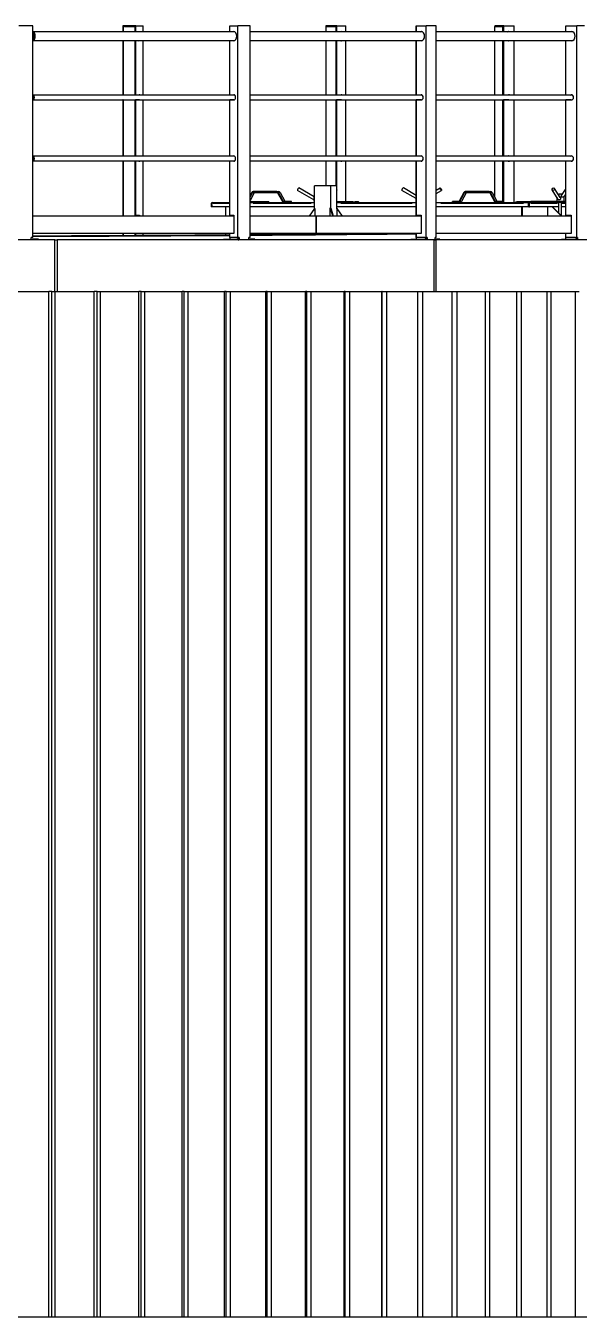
# Model space of a CAD drawing. Header units: millimetres. Extents: x 0 to 89100, y 0 to 63000.
# Drawn here: x 46780 to 49945, y 47799 to 55182 of the extents above; entities that cross this region are included whole.
import ezdxf

# ---------------------------------------------------------------- set-up
doc = ezdxf.new("R2010")
doc.units = ezdxf.units.MM
doc.header["$LTSCALE"] = 150
doc.layers.add('Visible', color=7, linetype='Continuous', lineweight=25)
doc.layers.add('Visible Narrow', color=7, linetype='Continuous', lineweight=18)

msp = doc.modelspace()

# ---------------------------------------------------------------- linework, layer by layer
at = {"layer": 'Visible'}
for p, q in [((46819.29, 55182.02), (46740.39, 55182.02)), ((46819.29, 53971.02), (46819.29, 55182.02)), ((47409.7, 55182.02), (47335.08, 55182.02)), ((47335.08, 55182.02), (47335.08, 55149.02)), ((47336.43, 55179.02), (47336.43, 55147.17)), ((47343.89, 55179.02), (47336.43, 55179.02)), ((47343.89, 55179.02), (47395.29, 55179.02)), ((47395.29, 55179.02), (47402.76, 55179.02)), ((47405.55, 55179.02), (47402.76, 55179.02)), ((47402.76, 55179.02), (47402.76, 55147.17)), ((47407.21, 55179.02), (47405.55, 55179.02)), ((47407.21, 55149.02), (47407.21, 55179.02)), ((47409.7, 55182.02), (47450.52, 55182.02)), ((47409.7, 55149.02), (47409.7, 55182.02)), ((47450.52, 55147.17), (47450.52, 55182.02)), ((47946.64, 55182.02), (47992.99, 55182.02)), ((47946.64, 55149.02), (47946.64, 55182.02)), ((48062.52, 55182.02), (47992.99, 55182.02)), ((47992.99, 53971.02), (47992.99, 55182.02)), ((48062.52, 53971.02), (48062.52, 55182.02)), ((48559.45, 55182.02), (48495.43, 55182.02)), ((48495.43, 55182.02), (48495.43, 55149.02)), ((48495.47, 55179.02), (48495.47, 55147.17)), ((48501.87, 55179.02), (48495.47, 55179.02)), ((48501.87, 55179.02), (48545.97, 55179.02)), ((48545.97, 55179.02), (48552.37, 55179.02)), ((48555.89, 55179.02), (48552.37, 55179.02)), ((48552.37, 55179.02), (48552.37, 55147.17)), ((48557.31, 55179.02), (48555.89, 55179.02)), ((48557.31, 55149.02), (48557.31, 55179.02)), ((48559.45, 55182.02), (48610.75, 55182.02)), ((48559.45, 55149.02), (48559.45, 55182.02)), ((48610.75, 55147.17), (48610.75, 55182.02)), ((49013.08, 55179.02), (49012.45, 55179.02)), ((49012.45, 55179.02), (49012.45, 55147.17)), ((49013.08, 55182.02), (49069.06, 55182.02)), ((49013.08, 55149.02), (49013.08, 55182.02)), ((49126.82, 55182.02), (49069.06, 55182.02)), ((49069.06, 53971.02), (49069.06, 55182.02)), ((49126.82, 53971.02), (49126.82, 55182.02)), ((49460.65, 55179.02), (49460.65, 55147.17)), ((49465.77, 55179.02), (49460.65, 55179.02)), ((49513.13, 55182.02), (49461.91, 55182.02)), ((49461.91, 55182.02), (49461.91, 55179.02)), ((49465.77, 55179.02), (49501.05, 55179.02)), ((49501.05, 55179.02), (49506.17, 55179.02)), ((49510.28, 55179.02), (49506.17, 55179.02)), ((49506.17, 55179.02), (49506.17, 55147.17)), ((49511.42, 55179.02), (49510.28, 55179.02)), ((49511.42, 55149.02), (49511.42, 55179.02)), ((49513.13, 55182.02), (49573.16, 55182.02)), ((49513.13, 55149.02), (49513.13, 55182.02)), ((49573.16, 55147.17), (49573.16, 55182.02)), ((49867.8, 55179.02), (49865.88, 55179.02)), ((49865.88, 55179.02), (49865.88, 55147.17)), ((49867.8, 55182.02), (49931.48, 55182.02)), ((49867.8, 55149.02), (49867.8, 55182.02)), ((49975.48, 55182.02), (49931.48, 55182.02)), ((49931.48, 53971.02), (49931.48, 55182.02)), ((47975.93, 55147.17), (46822.3, 55147.17)), ((46822.3, 55098.87), (47975.93, 55098.87)), ((46823.88, 55143.52), (46824.29, 55143.52)), ((46823.88, 55102.52), (46824.29, 55102.52)), ((46825.55, 55142.41), (46824.78, 55142.96)), ((46825.55, 55103.63), (46824.78, 55103.09)), ((47335.08, 55149.02), (47336.43, 55149.02)), ((47335.08, 55097.02), (47335.08, 54788.02)), ((47336.43, 55097.02), (47335.08, 55097.02)), ((47336.43, 55098.87), (47336.43, 54786.47)), ((47402.76, 55098.87), (47402.76, 54786.47)), ((47407.21, 55149.02), (47409.7, 55149.02)), ((47409.7, 55097.02), (47407.21, 55097.02)), ((47407.21, 54788.02), (47407.21, 55097.02)), ((47409.7, 55149.02), (47430.11, 55149.02)), ((47409.7, 54788.02), (47409.7, 55097.02)), ((47430.11, 55097.02), (47409.7, 55097.02)), ((47421.39, 55147.17), (47423.18, 55149.02)), ((47450.52, 54786.47), (47450.52, 55098.87)), ((47946.64, 55149.02), (47969.81, 55149.02)), ((47946.64, 54788.02), (47946.64, 55097.02)), ((47969.81, 55097.02), (47946.64, 55097.02)), ((47947.32, 55149.02), (47947.32, 55147.17)), ((47947.32, 55098.87), (47947.32, 55097.02)), ((47968.49, 55147.17), (47970.5, 55149)), ((47972.47, 55148.68), (47970.8, 55147.17)), ((49048.46, 55147.17), (48062.52, 55147.17)), ((48062.52, 55098.87), (49048.46, 55098.87)), ((48495.43, 55149.02), (48495.47, 55149.02)), ((48495.43, 55097.02), (48495.43, 54788.02)), ((48495.47, 55097.02), (48495.43, 55097.02)), ((48495.47, 55098.87), (48495.47, 54786.47)), ((48552.37, 55098.87), (48552.37, 54786.47)), ((48557.31, 55149.02), (48559.45, 55149.02)), ((48559.45, 55097.02), (48557.31, 55097.02)), ((48557.31, 54788.02), (48557.31, 55097.02)), ((48559.45, 55149.02), (48585.1, 55149.02)), ((48559.45, 54788.02), (48559.45, 55097.02)), ((48585.1, 55097.02), (48559.45, 55097.02)), ((48575.8, 55147.17), (48578.05, 55149.02)), ((48610.75, 54786.47), (48610.75, 55098.87)), ((49012.45, 55098.87), (49012.45, 54786.47)), ((49013.08, 55149.02), (49041.07, 55149.02)), ((49013.08, 54788.02), (49013.08, 55097.02)), ((49041.07, 55097.02), (49013.08, 55097.02)), ((49038.01, 55147.17), (49040.47, 55149.02)), ((49042.33, 55148.97), (49039.94, 55147.17)), ((49908.04, 55147.17), (49126.82, 55147.17)), ((49126.82, 55098.87), (49908.04, 55098.87)), ((49460.65, 55098.87), (49460.65, 54786.47)), ((49506.17, 55098.87), (49506.17, 54786.47)), ((49511.42, 55149.02), (49513.13, 55149.02)), ((49513.13, 55097.02), (49511.42, 55097.02)), ((49511.42, 54788.02), (49511.42, 55097.02)), ((49513.13, 55149.02), (49543.14, 55149.02)), ((49513.13, 54788.02), (49513.13, 55097.02)), ((49543.14, 55097.02), (49513.13, 55097.02)), ((49533.58, 55147.17), (49536.21, 55149.02)), ((49573.16, 54786.47), (49573.16, 55098.87)), ((49865.88, 55098.87), (49865.88, 54786.47)), ((49867.8, 55149.02), (49899.64, 55149.02)), ((49867.8, 54788.02), (49867.8, 55097.02)), ((49899.64, 55097.02), (49867.8, 55097.02)), ((49894.96, 55147.17), (49897.75, 55149.02)), ((49899.22, 55149.02), (49896.43, 55147.17)), ((49906.15, 55147.17), (49906.15, 55147.93)), ((49906.15, 55098.11), (49906.15, 55098.87)), ((46823.69, 54783.13), (46822.27, 54783.95)), ((47974.03, 54786.47), (46822.3, 54786.47)), ((46823.01, 54783.52), (46823.54, 54783.52)), ((47335.08, 54788.02), (47336.43, 54788.02)), ((47407.21, 54788.02), (47409.7, 54788.02)), ((47409.7, 54788.02), (47430.11, 54788.02)), ((47423.33, 54786.47), (47424.83, 54788.02)), ((47946.64, 54788.02), (47969.81, 54788.02)), ((47947.32, 54788.02), (47947.32, 54786.47)), ((47970.69, 54786.47), (47971.96, 54787.63)), ((47973.45, 54786.88), (47973, 54786.47)), ((49046.16, 54786.47), (48062.52, 54786.47)), ((48495.43, 54788.02), (48495.47, 54788.02)), ((48557.31, 54788.02), (48559.45, 54788.02)), ((48559.45, 54788.02), (48585.1, 54788.02)), ((48578.24, 54786.47), (48580.12, 54788.02)), ((49013.08, 54788.02), (49041.07, 54788.02)), ((49040.67, 54786.47), (49042.56, 54787.9)), ((49044, 54787.53), (49042.6, 54786.47)), ((49905.44, 54786.47), (49126.82, 54786.47)), ((49511.42, 54788.02), (49513.13, 54788.02)), ((49513.13, 54788.02), (49543.14, 54788.02)), ((49536.43, 54786.47), (49538.64, 54788.02)), ((49867.8, 54788.02), (49899.64, 54788.02)), ((49897.98, 54786.47), (49900.3, 54788)), ((49901.55, 54787.86), (49899.45, 54786.47)), ((46823.69, 54762.92), (46822.27, 54762.1)), ((46822.3, 54759.57), (47974.03, 54759.57)), ((46823.01, 54762.52), (46823.54, 54762.52)), ((47335.08, 54758.02), (47335.08, 54438.02)), ((47336.43, 54758.02), (47335.08, 54758.02)), ((47336.43, 54759.57), (47336.43, 54436.47)), ((47402.76, 54759.57), (47402.76, 54436.47)), ((47409.7, 54758.02), (47407.21, 54758.02)), ((47407.21, 54438.02), (47407.21, 54758.02)), ((47409.7, 54438.02), (47409.7, 54758.02)), ((47430.11, 54758.02), (47409.7, 54758.02)), ((47450.52, 54436.47), (47450.52, 54759.57)), ((47946.64, 54438.02), (47946.64, 54758.02)), ((47969.81, 54758.02), (47946.64, 54758.02)), ((47947.32, 54759.57), (47947.32, 54758.02)), ((48062.52, 54759.57), (49046.16, 54759.57)), ((48495.43, 54758.02), (48495.43, 54438.02)), ((48495.47, 54758.02), (48495.43, 54758.02)), ((48495.47, 54759.57), (48495.47, 54436.47)), ((48552.37, 54759.57), (48552.37, 54436.47)), ((48559.45, 54758.02), (48557.31, 54758.02)), ((48557.31, 54438.02), (48557.31, 54758.02)), ((48559.45, 54438.02), (48559.45, 54758.02)), ((48585.1, 54758.02), (48559.45, 54758.02)), ((48610.75, 54436.47), (48610.75, 54759.57)), ((49012.45, 54759.57), (49012.45, 54436.47)), ((49013.08, 54438.02), (49013.08, 54758.02)), ((49041.07, 54758.02), (49013.08, 54758.02)), ((49126.82, 54759.57), (49905.44, 54759.57)), ((49460.65, 54759.57), (49460.65, 54436.47)), ((49506.17, 54759.57), (49506.17, 54436.47)), ((49513.13, 54758.02), (49511.42, 54758.02)), ((49511.42, 54438.02), (49511.42, 54758.02)), ((49513.13, 54438.02), (49513.13, 54758.02)), ((49543.14, 54758.02), (49513.13, 54758.02)), ((49573.16, 54436.47), (49573.16, 54759.57)), ((49865.88, 54759.57), (49865.88, 54436.47)), ((49867.8, 54438.02), (49867.8, 54758.02)), ((49899.64, 54758.02), (49867.8, 54758.02)), ((46823.69, 54433.13), (46822.27, 54433.95)), ((46823.69, 54412.92), (46822.27, 54412.1)), ((47974.03, 54436.47), (46822.3, 54436.47)), ((46823.54, 54433.52), (46823.01, 54433.52)), ((47335.08, 54438.02), (47336.43, 54438.02)), ((47407.21, 54438.02), (47409.7, 54438.02)), ((47409.7, 54438.02), (47430.11, 54438.02)), ((47423.33, 54436.47), (47424.83, 54438.02)), ((47946.64, 54438.02), (47969.81, 54438.02)), ((47947.32, 54438.02), (47947.32, 54436.47)), ((47970.69, 54436.47), (47971.96, 54437.63)), ((47973.45, 54436.88), (47973, 54436.47)), ((49046.16, 54436.47), (48062.52, 54436.47)), ((48495.43, 54438.02), (48495.47, 54438.02)), ((48557.31, 54438.02), (48559.45, 54438.02)), ((48559.45, 54438.02), (48585.1, 54438.02)), ((48578.24, 54436.47), (48580.12, 54438.02)), ((49013.08, 54438.02), (49041.07, 54438.02)), ((49040.67, 54436.47), (49042.56, 54437.9)), ((49044, 54437.53), (49042.6, 54436.47)), ((49905.44, 54436.47), (49126.82, 54436.47)), ((49511.42, 54438.02), (49513.13, 54438.02)), ((49513.13, 54438.02), (49543.14, 54438.02)), ((49536.43, 54436.47), (49538.64, 54438.02)), ((49867.8, 54438.02), (49899.64, 54438.02)), ((49897.98, 54436.47), (49900.3, 54438)), ((49901.55, 54437.86), (49899.45, 54436.47)), ((46822.3, 54409.57), (47974.03, 54409.57)), ((46823.54, 54412.52), (46823.01, 54412.52)), ((47335.08, 54408.02), (47335.08, 54099.02)), ((47336.43, 54408.02), (47335.08, 54408.02)), ((47336.43, 54409.57), (47336.43, 54094.02)), ((47402.76, 54409.57), (47402.76, 54094.02)), ((47409.7, 54408.02), (47407.21, 54408.02)), ((47407.21, 54099.02), (47407.21, 54408.02)), ((47430.11, 54408.02), (47409.7, 54408.02)), ((47409.7, 54099.02), (47409.7, 54408.02)), ((47450.52, 54094.02), (47450.52, 54409.57)), ((47969.81, 54408.02), (47946.64, 54408.02)), ((47946.64, 54099.02), (47946.64, 54408.02)), ((47947.32, 54409.57), (47947.32, 54408.02)), ((48062.52, 54409.57), (49046.16, 54409.57)), ((48495.43, 54408.02), (48495.43, 54267.02)), ((48495.47, 54408.02), (48495.43, 54408.02)), ((48495.47, 54409.57), (48495.47, 54267.02)), ((48552.37, 54409.57), (48552.37, 54267.02)), ((48559.45, 54408.02), (48557.31, 54408.02)), ((48557.31, 54267.02), (48557.31, 54408.02)), ((48585.1, 54408.02), (48559.45, 54408.02)), ((48559.45, 54246.85), (48559.45, 54408.02)), ((48610.75, 54176.02), (48610.75, 54409.57)), ((49012.45, 54409.57), (49012.45, 54094.02)), ((49041.07, 54408.02), (49013.08, 54408.02)), ((49013.08, 54099.02), (49013.08, 54408.02)), ((49126.82, 54409.57), (49905.44, 54409.57)), ((49460.65, 54409.57), (49460.65, 54205.69)), ((49506.17, 54409.57), (49506.17, 54177.02)), ((49513.13, 54408.02), (49511.42, 54408.02)), ((49511.42, 54177.02), (49511.42, 54408.02)), ((49543.14, 54408.02), (49513.13, 54408.02)), ((49513.13, 54172.02), (49513.13, 54408.02)), ((49573.16, 54172.02), (49573.16, 54409.57)), ((49865.88, 54409.57), (49865.88, 54094.02)), ((49899.64, 54408.02), (49867.8, 54408.02)), ((49867.8, 54099.02), (49867.8, 54408.02)), ((48525.16, 54267.02), (48431.19, 54267.02)), ((48431.19, 54135.98), (48431.19, 54267.02)), ((48525.16, 54135.98), (48525.16, 54267.02)), ((48559.36, 54267.02), (48525.16, 54267.02)), ((48559.36, 54136.49), (48559.36, 54267.02)), ((48071.82, 54229.29), (48062.52, 54212.14)), ((48086.15, 54226.79), (48062.52, 54183.23)), ((48062.52, 54202.14), (48075.89, 54226.79)), ((48216.3, 54234.29), (48079.95, 54234.29)), ((48079.95, 54229.29), (48216.3, 54229.29)), ((48216.3, 54234.29), (48226.56, 54234.29)), ((48220.37, 54226.79), (48247.37, 54177.02)), ((48251.44, 54179.52), (48224.44, 54229.29)), ((48234.7, 54229.29), (48261.7, 54179.52)), ((48426.99, 54187.29), (48333.81, 54241.06)), ((48428.27, 54205.02), (48341.8, 54254.92)), ((48426.99, 54205.02), (48431.19, 54205.02)), ((48426.99, 54205.02), (48426.99, 54199.9)), ((48559.36, 54240.6), (48560.16, 54241.06)), ((48559.45, 54176.02), (48559.45, 54240.65)), ((49012.45, 54194.32), (48931.45, 54241.06)), ((49012.45, 54212.79), (48939.45, 54254.92)), ((49126.82, 54241.65), (49149.81, 54254.92)), ((49126.82, 54223.18), (49157.81, 54241.06)), ((49284.96, 54229.29), (49257.96, 54179.52)), ((49262.03, 54177.02), (49289.03, 54226.79)), ((49299.29, 54226.79), (49272.29, 54177.02)), ((49429.45, 54234.29), (49293.1, 54234.29)), ((49293.1, 54229.29), (49429.45, 54229.29)), ((49429.45, 54234.29), (49439.71, 54234.29)), ((49433.52, 54226.79), (49460.51, 54177.02)), ((49464.58, 54179.52), (49437.58, 54229.29)), ((49447.85, 54229.29), (49474.84, 54179.52)), ((49824.23, 54189.75), (49790.19, 54243.72)), ((49836.18, 54200.79), (49803.72, 54252.26)), ((49816.69, 54201.7), (49816.69, 54180.02)), ((49844.69, 54219.02), (49828.69, 54219.02)), ((49828.69, 54212.67), (49828.69, 54219.02)), ((49833.52, 54205.02), (49856.69, 54205.02)), ((49844.69, 54212.67), (49865.88, 54246.26)), ((49844.69, 54205.02), (49844.69, 54219.02)), ((49856.69, 54201.7), (49865.88, 54216.27)), ((49856.69, 54205.02), (49856.69, 54180.02)), ((47842.77, 54166.02), (47840.67, 54166.02)), ((47840.67, 54166.02), (47840.67, 54147.02)), ((47843.49, 54147.02), (47840.67, 54147.02)), ((47842.77, 54169.02), (47844.84, 54169.02)), ((47842.77, 54159.02), (47842.77, 54169.02)), ((47843.73, 54159.02), (47842.77, 54159.02)), ((47843.49, 54159.02), (47843.49, 54147.02)), ((47843.49, 54147.02), (47843.73, 54147.02)), ((47843.73, 54147.02), (47843.73, 54166.02)), ((47843.73, 54166.02), (47844.56, 54166.02)), ((47946.64, 54147.02), (47843.73, 54147.02)), ((47846.61, 54172.02), (47946.64, 54172.02)), ((47924.71, 54094.02), (47924.71, 54147.02)), ((48062.52, 54177.02), (48153.61, 54177.02)), ((48062.52, 54172.02), (48431.19, 54172.02)), ((48431.19, 54147.02), (48062.52, 54147.02)), ((48153.61, 54177.02), (48170.71, 54177.02)), ((48153.61, 54172.02), (48153.61, 54177.02)), ((48170.71, 54172.02), (48170.71, 54177.02)), ((48289.55, 54177.02), (48255.51, 54177.02)), ((48289.55, 54172.02), (48289.55, 54177.02)), ((48299.81, 54177.02), (48289.55, 54177.02)), ((48299.81, 54172.02), (48299.81, 54177.02)), ((48431.19, 54138.51), (48400.24, 54094.02)), ((48402.35, 54094.02), (48432.31, 54137.08)), ((48426.99, 54190.46), (48426.99, 54180.02)), ((48426.99, 54180.02), (48431.19, 54180.02)), ((48432.31, 54137.08), (48431.19, 54135.98)), ((48432.31, 54137.08), (48432.31, 54094.02)), ((48519.64, 54141.4), (48519.64, 54094.02)), ((48525.16, 54135.98), (48519.64, 54141.4)), ((48519.64, 54141.4), (48535.01, 54094.02)), ((48525.57, 54137.08), (48525.16, 54135.98)), ((48539.54, 54094.02), (48525.57, 54137.08)), ((48558.95, 54137.08), (48558.95, 54094.02)), ((48558.95, 54137.08), (48588.91, 54094.02)), ((48650.26, 54176.02), (48559.36, 54176.02)), ((48559.36, 54172.02), (49012.45, 54172.02)), ((49012.45, 54147.02), (48559.36, 54147.02)), ((48650.26, 54176.02), (48663.08, 54176.02)), ((48677.1, 54176.02), (48663.08, 54176.02)), ((48677.1, 54176.02), (48679.5, 54176.02)), ((48677.1, 54172.02), (48677.1, 54176.02)), ((49126.82, 54172.02), (49654.58, 54172.02)), ((49653.35, 54147.02), (49126.82, 54147.02)), ((49253.89, 54177.02), (49219.85, 54177.02)), ((49219.85, 54172.02), (49219.85, 54177.02)), ((49460.65, 54176.78), (49460.65, 54172.02)), ((49502.7, 54177.02), (49468.65, 54177.02)), ((49502.7, 54172.02), (49502.7, 54177.02)), ((49512.96, 54177.02), (49502.7, 54177.02)), ((49512.96, 54172.02), (49512.96, 54177.02)), ((49582.43, 54176.02), (49589.01, 54176.02)), ((49582.43, 54172.02), (49582.43, 54176.02)), ((49668.4, 54176.02), (49589.01, 54176.02)), ((49616.16, 54147.02), (49616.16, 54094.02)), ((49617.53, 54147.02), (49617.53, 54094.02)), ((49617.53, 54094.02), (49617.53, 54147.02)), ((49621.28, 54094.02), (49621.28, 54147.02)), ((49652.53, 54166.02), (49653.35, 54166.02)), ((49654.38, 54166.02), (49653.35, 54166.02)), ((49653.35, 54166.02), (49653.35, 54147.02)), ((49654.38, 54147.02), (49653.35, 54147.02)), ((49653.55, 54169.02), (49656.37, 54169.02)), ((49654.38, 54166.02), (49654.38, 54147.02)), ((49656.37, 54159.02), (49654.38, 54159.02)), ((49654.38, 54155.02), (49657.1, 54155.02)), ((49654.58, 54169.02), (49654.58, 54172.02)), ((49654.58, 54172.02), (49814.99, 54172.02)), ((49656.37, 54169.02), (49657.4, 54169.02)), ((49656.37, 54159.02), (49656.37, 54169.02)), ((49657.1, 54159.02), (49656.37, 54159.02)), ((49657.1, 54166.02), (49657.1, 54147.02)), ((49657.1, 54166.02), (49659.92, 54166.02)), ((49657.1, 54147.02), (49659.92, 54147.02)), ((49659.92, 54147.02), (49659.92, 54166.02)), ((49659.92, 54166.02), (49660.22, 54166.02)), ((49828.69, 54147.02), (49659.92, 54147.02)), ((49668.4, 54177.02), (49668.4, 54172.02)), ((49843.18, 54177.02), (49668.4, 54177.02)), ((49765.61, 54147.02), (49763.74, 54145.02)), ((49763.74, 54145.02), (49763.74, 54094.02)), ((49844.73, 54094.02), (49790.69, 54147.02)), ((49792.05, 54147.02), (49846.1, 54094.02)), ((49843.18, 54172.02), (49814.99, 54172.02)), ((49816.69, 54180.02), (49856.69, 54180.02)), ((49821.69, 54177.02), (49821.69, 54180.02)), ((49828.69, 54111.09), (49828.69, 54172.02)), ((49843.18, 54177.02), (49849.59, 54177.02)), ((49843.18, 54172.02), (49849.59, 54172.02)), ((49844.69, 54095.4), (49844.69, 54172.02)), ((49865.88, 54147.02), (49844.69, 54147.02)), ((49853.35, 54177.02), (49849.59, 54177.02)), ((49853.35, 54172.02), (49849.59, 54172.02)), ((49851.69, 54177.02), (49851.69, 54180.02)), ((49853.35, 54177.02), (49853.35, 54172.02)), ((49859.51, 54177.02), (49853.35, 54177.02)), ((49859.51, 54172.02), (49853.35, 54172.02)), ((49859.51, 54177.02), (49859.51, 54172.02)), ((49863.27, 54177.02), (49859.51, 54177.02)), ((49863.27, 54172.02), (49859.51, 54172.02)), ((49863.27, 54177.02), (49863.57, 54177.02)), ((49863.27, 54172.02), (49863.57, 54172.02)), ((49863.57, 54177.02), (49863.57, 54172.02)), ((49863.57, 54172.02), (49865.88, 54172.02)), ((47970.13, 54094.02), (46819.29, 54094.02)), ((47335.08, 54099.02), (47336.43, 54099.02)), ((47407.21, 54099.02), (47409.7, 54099.02)), ((47409.7, 54099.02), (47430.39, 54099.02)), ((47419.53, 54094.02), (47419.53, 54099.02)), ((47427.9, 54094.02), (47427.9, 54099.02)), ((47430.39, 54099.02), (47430.39, 54094.02)), ((47946.64, 54099.02), (47970.13, 54099.02)), ((47947.32, 54099.02), (47947.32, 54094.02)), ((47966.37, 54094.02), (47966.37, 54099.02)), ((47968.69, 54099.02), (47968.69, 54094.02)), ((47970.13, 54099.02), (47970.13, 53994.02)), ((48439.27, 54094.02), (48062.52, 54094.02)), ((48439.27, 54094.02), (48440.2, 54094.02)), ((48439.27, 54094.02), (48439.27, 53994.02)), ((48440.2, 54094.02), (48440.2, 53994.02)), ((49041.45, 54094.02), (48440.2, 54094.02)), ((49013.08, 54099.02), (49041.45, 54099.02)), ((49035.46, 54094.02), (49035.46, 54099.02)), ((49037.38, 54099.02), (49037.38, 54094.02)), ((49041.45, 54099.02), (49041.45, 53994.02)), ((49900.08, 54094.02), (49126.82, 54094.02)), ((49867.8, 54099.02), (49900.08, 54099.02)), ((49892.05, 54094.02), (49892.05, 54099.02)), ((49893.52, 54099.02), (49893.52, 54094.02)), ((49900.08, 54099.02), (49900.08, 53994.02)), ((46819.29, 53971.02), (46811.4, 53971.02)), ((46811.4, 53959.02), (46811.4, 53971.02)), ((47969.41, 53994.02), (46819.29, 53994.02)), ((47335.08, 53994.02), (47335.08, 53983.97)), ((47336.43, 53994.02), (47336.43, 53983.97)), ((47402.76, 53994.02), (47402.76, 53984.33)), ((47407.21, 53984.35), (47407.21, 53994.02)), ((47409.7, 53984.37), (47409.7, 53994.02)), ((47450.52, 53984.6), (47450.52, 53994.02)), ((47924.71, 53987.62), (47924.71, 53994.02)), ((47946.64, 53971.02), (47946.64, 53994.02)), ((47987.27, 53971.02), (47946.64, 53971.02)), ((47947.32, 53971.02), (47947.32, 53962.02)), ((47970.13, 53994.02), (47969.41, 53994.02)), ((47987.27, 53971.02), (47992.99, 53971.02)), ((47991.77, 53971.02), (47991.77, 53968.02)), ((47999.94, 53971.02), (47992.99, 53971.02)), ((47994.09, 53968.02), (47994.09, 53971.02)), ((47998.03, 53971.02), (47998.03, 53959.02)), ((47999.94, 53971.02), (47999.94, 53959.02)), ((48062.52, 53971.02), (48055.56, 53971.02)), ((48055.56, 53959.02), (48055.56, 53971.02)), ((48439.27, 53994.02), (48062.52, 53994.02)), ((48085.87, 53990.02), (48085.87, 53994.02)), ((48090.57, 53990.02), (48085.87, 53990.02)), ((48087.24, 53994.02), (48087.24, 53990.02)), ((48090.57, 53994.02), (48090.57, 53990.02)), ((48164.8, 53990.02), (48164.8, 53994.02)), ((48169.5, 53990.02), (48164.8, 53990.02)), ((48166.17, 53994.02), (48166.17, 53990.02)), ((48169.5, 53994.02), (48169.5, 53990.02)), ((48330.66, 53994.02), (48328.43, 53990.82)), ((48330.55, 53990.84), (48332.77, 53994.02)), ((48398.92, 53994.02), (48396.99, 53991.43)), ((48414.78, 53991.59), (48415.57, 53994.02)), ((48431.19, 53991.74), (48431.19, 53994.02)), ((48440.2, 53994.02), (48439.27, 53994.02)), ((49040.59, 53994.02), (48440.2, 53994.02)), ((48525.16, 53992.63), (48525.16, 53994.02)), ((48537.05, 53992.74), (48536.61, 53994.02)), ((48567.45, 53994.02), (48567.77, 53993.04)), ((48572.29, 53993.09), (48571.98, 53994.02)), ((48590.23, 53994.02), (48590.8, 53993.27)), ((48592.89, 53993.29), (48592.35, 53994.02)), ((48658.5, 53994.02), (48658.54, 53993.96)), ((49012.45, 53994.02), (49012.45, 53962.02)), ((49013.08, 53971.02), (49013.08, 53994.02)), ((49062.16, 53971.02), (49013.08, 53971.02)), ((49041.45, 53994.02), (49040.59, 53994.02)), ((49062.16, 53971.02), (49069.06, 53971.02)), ((49066.13, 53971.02), (49066.13, 53968.02)), ((49068.06, 53968.02), (49068.06, 53971.02)), ((49074.84, 53971.02), (49069.06, 53971.02)), ((49072.54, 53971.02), (49072.54, 53959.02)), ((49074.84, 53971.02), (49074.84, 53959.02)), ((49126.82, 53971.02), (49121.05, 53971.02)), ((49121.05, 53959.02), (49121.05, 53971.02)), ((49899.1, 53994.02), (49126.82, 53994.02)), ((49865.88, 53994.02), (49865.88, 53962.02)), ((49867.8, 53971.02), (49867.8, 53994.02)), ((49923.63, 53971.02), (49867.8, 53971.02)), ((49900.08, 53994.02), (49899.1, 53994.02)), ((49923.63, 53971.02), (49931.48, 53971.02)), ((49926.95, 53971.02), (49926.95, 53968.02)), ((49928.42, 53968.02), (49928.42, 53971.02)), ((49935.88, 53971.02), (49931.48, 53971.02)), ((49933.27, 53971.02), (49933.27, 53959.02)), ((49935.88, 53971.02), (49935.88, 53959.02)), ((46945.5, 53959.02), (44300.54, 53959.02)), ((46811.4, 53962.02), (46816.32, 53962.02)), ((46852.27, 53962.02), (46816.32, 53962.02)), ((46852.27, 53962.02), (46852.27, 53959.02)), ((46945.5, 53959.02), (46959.36, 53959.02)), ((46945.5, 53664.02), (46945.5, 53959.02)), ((46959.36, 53959.02), (46959.36, 53664.02)), ((49115.55, 53959.02), (46959.36, 53959.02)), ((47911.01, 53962.02), (47955.46, 53962.02)), ((47911.01, 53959.02), (47911.01, 53962.02)), ((47955.46, 53962.02), (47987.13, 53962.02)), ((47955.46, 53962.02), (47955.46, 53959.02)), ((47987.13, 53962.02), (47991.77, 53962.02)), ((47991.77, 53968.02), (47991.77, 53962.02)), ((47994.09, 53968.02), (47994.09, 53959.02)), ((47994.09, 53959.03), (47998.03, 53959.03)), ((48055.56, 53962.02), (48058.21, 53962.02)), ((48089.89, 53962.02), (48058.21, 53962.02)), ((48089.89, 53962.02), (48089.89, 53959.02)), ((48982.29, 53962.02), (49035.97, 53962.02)), ((48982.29, 53959.02), (48982.29, 53962.02)), ((49035.97, 53962.02), (49062.28, 53962.02)), ((49035.97, 53962.02), (49035.97, 53959.02)), ((49062.28, 53962.02), (49066.13, 53962.02)), ((49066.13, 53968.02), (49066.13, 53962.02)), ((49068.06, 53968.02), (49068.06, 53959.02)), ((49115.55, 53959.02), (49125.83, 53959.02)), ((49115.55, 53664.02), (49115.55, 53959.02)), ((49121.05, 53962.02), (49121.33, 53962.02)), ((49147.64, 53962.02), (49121.33, 53962.02)), ((49125.83, 53959.02), (49125.83, 53664.02)), ((50533.19, 53959.02), (49125.83, 53959.02)), ((49147.64, 53962.02), (49147.64, 53959.02)), ((49842.91, 53962.02), (49903.97, 53962.02)), ((49842.91, 53959.02), (49842.91, 53962.02)), ((49903.97, 53962.02), (49924.02, 53962.02)), ((49903.97, 53962.02), (49903.97, 53959.02)), ((49924.02, 53962.02), (49926.95, 53962.02)), ((49926.95, 53968.02), (49926.95, 53962.02)), ((49928.42, 53968.02), (49928.42, 53959.02)), ((46681.43, 53664.02), (46911.28, 53664.02)), ((46929.06, 53664.02), (46911.28, 53664.02)), ((46911.28, 47799.02), (46911.28, 53664.02)), ((46929.06, 53664.02), (46946.17, 53664.02)), ((46929.06, 47799.02), (46929.06, 53664.02)), ((46946.17, 53664.02), (46946.17, 47799.02)), ((46946.17, 53664.02), (47171.39, 53664.02)), ((47187.34, 53664.02), (47171.39, 53664.02)), ((47171.39, 47799.02), (47171.39, 53664.02)), ((47187.34, 47799.02), (47187.34, 53664.02)), ((47187.34, 53664.02), (47205.55, 53664.02)), ((47205.55, 53664.02), (47205.55, 47799.02)), ((47205.55, 53664.02), (47425.84, 53664.02)), ((47439.93, 53664.02), (47425.84, 53664.02)), ((47425.84, 47799.02), (47425.84, 53664.02)), ((47439.93, 53664.02), (47459.22, 53664.02)), ((47439.93, 47799.02), (47439.93, 53664.02)), ((47459.22, 53664.02), (47459.22, 47799.02)), ((47459.22, 53664.02), (47674.29, 53664.02)), ((47686.51, 53664.02), (47674.29, 53664.02)), ((47674.29, 47799.02), (47674.29, 53664.02)), ((47686.51, 47799.02), (47686.51, 53664.02)), ((47686.51, 53664.02), (47706.84, 53664.02)), ((47706.84, 53664.02), (47706.84, 47799.02)), ((47706.84, 53664.02), (47916.41, 53664.02)), ((47926.74, 53664.02), (47916.41, 53664.02)), ((47916.41, 47799.02), (47916.41, 53664.02)), ((47926.74, 53664.02), (47948.1, 53664.02)), ((47926.74, 47799.02), (47926.74, 53664.02)), ((47948.1, 53664.02), (47948.1, 47799.02)), ((47948.1, 53664.02), (48151.88, 53664.02)), ((48160.32, 53664.02), (48151.88, 53664.02)), ((48151.88, 47799.02), (48151.88, 53664.02)), ((48160.32, 47799.02), (48160.32, 53664.02)), ((48160.32, 53664.02), (48182.67, 53664.02)), ((48182.67, 53664.02), (48182.67, 47799.02)), ((48182.67, 53664.02), (48380.4, 53664.02)), ((48386.93, 53664.02), (48380.4, 53664.02)), ((48380.4, 47799.02), (48380.4, 53664.02)), ((48386.93, 53664.02), (48410.24, 53664.02)), ((48386.93, 47799.02), (48386.93, 53664.02)), ((48410.24, 53664.02), (48410.24, 47799.02)), ((48410.24, 53664.02), (48601.66, 53664.02)), ((48606.27, 53664.02), (48601.66, 53664.02)), ((48601.66, 47799.02), (48601.66, 53664.02)), ((48606.27, 47799.02), (48606.27, 53664.02)), ((48606.27, 53664.02), (48630.51, 53664.02)), ((48630.51, 53664.02), (48630.51, 47799.02)), ((48630.51, 53664.02), (48815.37, 53664.02)), ((48818.05, 53664.02), (48815.37, 53664.02)), ((48815.37, 47799.02), (48815.37, 53664.02)), ((48818.05, 53664.02), (48843.2, 53664.02)), ((48818.05, 47799.02), (48818.05, 53664.02)), ((48843.2, 53664.02), (48843.2, 47799.02)), ((48843.2, 53664.02), (49021.25, 53664.02)), ((49022, 53664.02), (49021.25, 53664.02)), ((49021.25, 47799.02), (49021.25, 53664.02)), ((49022, 47799.02), (49022, 53664.02)), ((49022, 53664.02), (49048.01, 53664.02)), ((49048.01, 53664.02), (49048.01, 47799.02)), ((49048.01, 53664.02), (49219.03, 53664.02)), ((49219.03, 47799.02), (49219.03, 53664.02)), ((49219.03, 53664.02), (49244.69, 53664.02)), ((49244.69, 53664.02), (49244.69, 47799.02)), ((49244.69, 53664.02), (49408.44, 53664.02)), ((49408.44, 47799.02), (49408.44, 53664.02)), ((49408.44, 53664.02), (49432.97, 53664.02)), ((49432.97, 53664.02), (49432.97, 47799.02)), ((49432.97, 53664.02), (49589.24, 53664.02)), ((49589.24, 47799.02), (49589.24, 53664.02)), ((49589.24, 53664.02), (49612.61, 53664.02)), ((49612.61, 53664.02), (49612.61, 47799.02)), ((49612.61, 53664.02), (49761.18, 53664.02)), ((49761.18, 47799.02), (49761.18, 53664.02)), ((49761.18, 53664.02), (49783.36, 53664.02)), ((49783.36, 53664.02), (49783.36, 47799.02)), ((49783.36, 53664.02), (49924.05, 53664.02)), ((49924.05, 47799.02), (49924.05, 53664.02)), ((49924.05, 53664.02), (49945, 53664.02)), ((51204.33, 47799.02), (34934.68, 47799.02))]:
    msp.add_line(p, q, dxfattribs=at)
for centre, major_axis, ratio, start_param, end_param in [((46822.3, 55123.02), (0, -24.15), 0.4885289, 6.0254249, 9.6825384), ((46816.19, 55123.02), (0, -24.15), 0.4877723, 0.2664618, 2.8751309), ((46822.3, 55123.02), (0, 20.9), 0.4885289, 3.2411008, 6.1836772), ((46822.3, 55123.02), (0, 20.5), 0.4881506, 3.4720577, 5.9527203), ((47427.08, 55123.02), (0, -26), 0.5591787, 5.903675, 6.6626956), ((47424.59, 55123.02), (0, -26), 0.5591787, 0.0856402, 0.3795103), ((47427.62, 55123.02), (0, 26), 0.5591787, 5.903675, 6.2831853), ((47427.62, 55123.02), (0, -26), 0.5591787, 0, 0.3795103), ((47430.11, 55123.02), (0, 26), 0.5591787, 5.903675, 6.2831853), ((47430.11, 55123.02), (0, -26), 0.5591787, 0, 0.3795103), ((47974.94, 55123.02), (0, -26), 0.6349405, 5.903675, 6.127096), ((47969.81, 55123.02), (0, 26), 0.6349405, 3.1415927, 6.2831853), ((47977.26, 55123.02), (0, -26), 0.6349405, 5.903675, 6.0555719), ((48582.95, 55123.02), (0, -26), 0.702868, 5.903675, 6.6626956), ((48580.82, 55123.02), (0, -26), 0.702868, 0.0584193, 0.3795103), ((48582.97, 55123.02), (0, 26), 0.702868, 5.903675, 6.2831853), ((48582.97, 55123.02), (0, -26), 0.702868, 0, 0.3795103), ((48585.1, 55123.02), (0, 26), 0.702868, 5.903675, 6.2831853), ((48585.1, 55123.02), (0, -26), 0.702868, 0, 0.3795103), ((49045.81, 55123.02), (0, -26), 0.7668753, 5.903675, 6.1639707), ((49047.74, 55123.02), (0, -26), 0.7668753, 5.903675, 6.1151811), ((49041.07, 55123.02), (0, 26), 0.7668753, 3.1415927, 6.2831853), ((49541.94, 55123.02), (0, -26), 0.822304, 5.903675, 6.2713395), ((49540.24, 55123.02), (0, -26), 0.822304, 0.0399347, 0.3795103), ((49541.44, 55123.02), (0, 26), 0.822304, 5.903675, 6.2831853), ((49541.44, 55123.02), (0, -26), 0.822304, 0, 0.3795103), ((49543.14, 55123.02), (0, 26), 0.822304, 5.903675, 6.2831853), ((49543.14, 55123.02), (0, -26), 0.822304, 0, 0.3795103), ((49903.83, 55123.02), (0, -26), 0.872348, 5.903675, 6.190705), ((49905.3, 55123.02), (0, -26), 0.872348, 5.903675, 6.1581793), ((49899.64, 55123.02), (0, 26), 0.872348, 3.1415927, 6.2831853), ((46822.3, 54773.02), (0, -13.45), 0.4885289, 5.8077664, 9.9001969), ((46816.19, 54773.02), (0, 13.45), 0.4877723, 3.6340593, 5.7907186), ((46822.3, 54773.02), (0, 10.8), 0.4885289, 3.1793996, 6.2453784), ((46822.3, 54773.02), (0, 10.5), 0.4881506, 3.4156847, 6.0090932), ((47427.62, 54773.02), (0, 15), 0.5591787, 5.8245707, 6.2831853), ((47430.11, 54773.02), (0, 15), 0.5591787, 5.8245707, 6.2831853), ((47969.81, 54773.02), (0, 15), 0.6349405, 3.1415927, 6.2831853), ((48582.97, 54773.02), (0, 15), 0.702868, 5.8245707, 6.2831853), ((48585.1, 54773.02), (0, 15), 0.702868, 5.8245707, 6.2831853), ((49041.07, 54773.02), (0, 15), 0.7668753, 3.1415927, 6.2831853), ((49541.44, 54773.02), (0, 15), 0.822304, 5.8245707, 6.2831853), ((49543.14, 54773.02), (0, 15), 0.822304, 5.8245707, 6.2831853), ((49899.64, 54773.02), (0, 15), 0.872348, 3.1415927, 6.2831853), ((47427.08, 54773.02), (0, -15), 0.5591787, 5.8245707, 6.7417999), ((47424.59, 54773.02), (0, -15), 0.5591787, 0.1488102, 0.4586146), ((47427.62, 54773.02), (0, -15), 0.5591787, 0, 0.4586146), ((47430.11, 54773.02), (0, -15), 0.5591787, 0, 0.4586146), ((47974.94, 54773.02), (0, -15), 0.6349405, 5.8245707, 6.0103556), ((47977.26, 54773.02), (0, -15), 0.6349405, 5.8245707, 5.8813239), ((48582.95, 54773.02), (0, -15), 0.702868, 5.8245707, 6.7417999), ((48580.82, 54773.02), (0, -15), 0.702868, 0.1013761, 0.4586146), ((48582.97, 54773.02), (0, -15), 0.702868, 0, 0.4586146), ((48585.1, 54773.02), (0, -15), 0.702868, 0, 0.4586146), ((49045.81, 54773.02), (0, -15), 0.7668753, 5.8245707, 6.0755469), ((49047.74, 54773.02), (0, -15), 0.7668753, 5.8245707, 5.9891263), ((49541.94, 54773.02), (0, -15), 0.822304, 5.8245707, 6.2626517), ((49540.24, 54773.02), (0, -15), 0.822304, 0.0692571, 0.4586146), ((49541.44, 54773.02), (0, -15), 0.822304, 0, 0.4586146), ((49543.14, 54773.02), (0, -15), 0.822304, 0, 0.4586146), ((49903.83, 54773.02), (0, -15), 0.872348, 5.8245707, 6.122423), ((49905.3, 54773.02), (0, -15), 0.872348, 5.8245707, 6.0653534), ((46822.3, 54423.02), (0, -13.45), 0.4885289, 5.8077664, 9.9001969), ((46816.19, 54423.02), (0, 13.45), 0.4877723, 3.6340593, 5.7907186), ((46822.3, 54423.02), (0, 10.8), 0.4885289, 3.1793996, 6.2453784), ((46822.3, 54423.02), (0, -10.5), 0.4881506, 0.2740921, 2.8675006), ((47427.62, 54423.02), (0, 15), 0.5591787, 5.8245707, 6.2831853), ((47430.11, 54423.02), (0, 15), 0.5591787, 5.8245707, 6.2831853), ((47969.81, 54423.02), (0, 15), 0.6349405, 3.1415927, 6.2831853), ((48582.97, 54423.02), (0, 15), 0.702868, 5.8245707, 6.2831853), ((48585.1, 54423.02), (0, 15), 0.702868, 5.8245707, 6.2831853), ((49041.07, 54423.02), (0, 15), 0.7668753, 3.1415927, 6.2831853), ((49541.44, 54423.02), (0, 15), 0.822304, 5.8245707, 6.2831853), ((49543.14, 54423.02), (0, 15), 0.822304, 5.8245707, 6.2831853), ((49899.64, 54423.02), (0, 15), 0.872348, 3.1415927, 6.2831853), ((47427.08, 54423.02), (0, -15), 0.5591787, 5.8245707, 6.7417999), ((47424.59, 54423.02), (0, -15), 0.5591787, 0.1488102, 0.4586146), ((47427.62, 54423.02), (0, -15), 0.5591787, 0, 0.4586146), ((47430.11, 54423.02), (0, -15), 0.5591787, 0, 0.4586146), ((47974.94, 54423.02), (0, -15), 0.6349405, 5.8245707, 6.0103556), ((47977.26, 54423.02), (0, -15), 0.6349405, 5.8245707, 5.8813239), ((48582.95, 54423.02), (0, -15), 0.702868, 5.8245707, 6.7417999), ((48580.82, 54423.02), (0, -15), 0.702868, 0.1013761, 0.4586146), ((48582.97, 54423.02), (0, -15), 0.702868, 0, 0.4586146), ((48585.1, 54423.02), (0, -15), 0.702868, 0, 0.4586146), ((49045.81, 54423.02), (0, -15), 0.7668753, 5.8245707, 6.0755469), ((49047.74, 54423.02), (0, -15), 0.7668753, 5.8245707, 5.9891263), ((49541.94, 54423.02), (0, -15), 0.822304, 5.8245707, 6.2626517), ((49540.24, 54423.02), (0, -15), 0.822304, 0.0692571, 0.4586146), ((49541.44, 54423.02), (0, -15), 0.822304, 0, 0.4586146), ((49543.14, 54423.02), (0, -15), 0.822304, 0, 0.4586146), ((49903.83, 54423.02), (0, -15), 0.872348, 5.8245707, 6.122423), ((49905.3, 54423.02), (0, -15), 0.872348, 5.8245707, 6.0653534), ((48079.95, 54224.29), (0, 10), 0.9396926, 0, 1.0471976), ((48079.95, 54224.29), (0, 5), 0.9396926, 0, 1.0471976), ((48090.22, 54224.29), (0, 5), 0.9396926, 0, 1.0471976), ((48216.3, 54224.29), (0, 10), 0.9396926, 5.2359878, 6.2831853), ((48216.3, 54224.29), (0, 5), 0.9396926, 5.2359878, 6.2831853), ((48226.56, 54224.29), (0, 10), 0.9396926, 5.2359878, 6.2831853), ((48337.81, 54247.99), (-4, -6.93), 0.3006615, 3.1415927, 6.2831853), ((48556.17, 54247.99), (4, -6.93), 0.3006615, 5.9807847, 7.5462414), ((48935.45, 54247.99), (-4, -6.93), 0.3006615, 3.1415927, 6.2831853), ((49293.1, 54224.29), (0, 10), 0.9396926, 0, 1.0471976), ((49293.1, 54224.29), (0, 5), 0.9396926, 0, 1.0471976), ((49303.36, 54224.29), (0, 5), 0.9396926, 0, 1.0471976), ((49429.45, 54224.29), (0, 10), 0.9396926, 5.2359878, 6.2831853), ((49429.45, 54224.29), (0, 5), 0.9396926, 5.2359878, 6.2831853), ((49439.71, 54224.29), (0, 10), 0.9396926, 5.2359878, 6.2831853), ((47846.61, 54166.02), (0, 6), 0.9396926, 0, 1.5707963), ((47846.61, 54166.02), (0, 6), 0.3420201, 0, 1.5707963), ((48255.51, 54182.02), (0, -10), 0.9396926, 5.2359878, 6.2831853), ((48255.51, 54182.02), (0, -5), 0.9396926, 5.2359878, 6.2831853), ((48265.77, 54182.02), (0, -5), 0.9396926, 5.2359878, 6.2831853), ((48670.95, 54168.02), (0, -8), 0.9396926, 2.0943951, 2.1836413), ((48679.5, 54168.02), (0, 8), 0.9396926, 5.2359878, 6.2831853), ((49253.89, 54182.02), (0, -5), 0.9396926, 0, 1.0471976), ((49253.89, 54182.02), (0, -10), 0.9396926, 0, 1.0471976), ((49264.15, 54182.02), (0, -10), 0.9396926, 0, 1.0471976), ((49468.65, 54182.02), (0, -10), 0.9396926, 5.2359878, 6.2831853), ((49468.65, 54182.02), (0, -5), 0.9396926, 5.2359878, 6.2831853), ((49478.91, 54182.02), (0, -5), 0.9396926, 5.2359878, 6.2831853), ((49654.58, 54166.02), (0, 6), 0.3420201, 0, 1.5707963), ((49654.58, 54166.02), (0, 6), 0.9396926, 4.712389, 6.2831853), ((42875.23, 54079.57), (-7837.13, 26.4), 0.0125039, 2.0981982, 2.2746126), ((42875.23, 54079.1), (-8037.12, 27.07), 0.0125039, 2.0837668, 2.2536768), ((42875.23, 54079.57), (-7837.13, 26.4), 0.0125039, 2.2941703, 2.4020896), ((42875.23, 54079.1), (-8037.12, 27.07), 0.0125039, 2.2724059, 2.439723)]:
    msp.add_ellipse(centre, major_axis=major_axis, ratio=ratio, start_param=start_param, end_param=end_param, dxfattribs=at)
for centre, major_axis, ratio in [((49153.81, 54247.99), (4, -6.93), 0.3006615), ((49796.96, 54247.99), (-6.77, -4.27), 0.8260608)]:
    msp.add_ellipse(centre, major_axis=major_axis, ratio=ratio, dxfattribs=at)
for points, knots in [([(46821.62, 55144.46), (46822.01, 55144.35), (46822.39, 55144.22), (46823.49, 55143.77), (46824.16, 55143.39), (46824.78, 55142.96)], [4.84354013, 4.84354013, 4.84354013, 4.84354013, 4.91066801, 4.91066801, 5.04285403, 5.04285403, 5.04285403, 5.04285403]), ([(46824.78, 55103.09), (46824.16, 55102.66), (46823.49, 55102.28), (46822.39, 55101.83), (46822.01, 55101.7), (46821.62, 55101.59)], [1.24033128, 1.24033128, 1.24033128, 1.24033128, 1.3725173, 1.3725173, 1.43964518, 1.43964518, 1.43964518, 1.43964518]), ([(46819.39, 54784.77), (46819.56, 54784.77), (46819.73, 54784.76), (46820.33, 54784.69), (46820.76, 54784.59), (46821.55, 54784.32), (46821.92, 54784.15), (46822.27, 54783.95)], [4.7240277, 4.7240277, 4.7240277, 4.7240277, 4.76720739, 4.76720739, 4.87684422, 4.87684422, 4.98648105, 4.98648105, 4.98648105, 4.98648105]), ([(46822.27, 54762.1), (46821.92, 54761.9), (46821.55, 54761.73), (46820.76, 54761.46), (46820.33, 54761.36), (46819.73, 54761.29), (46819.56, 54761.28), (46819.39, 54761.27)], [1.29670426, 1.29670426, 1.29670426, 1.29670426, 1.40634108, 1.40634108, 1.51597791, 1.51597791, 1.5591576, 1.5591576, 1.5591576, 1.5591576]), ([(46822.27, 54433.95), (46821.92, 54434.15), (46821.55, 54434.32), (46820.76, 54434.59), (46820.33, 54434.69), (46819.73, 54434.76), (46819.56, 54434.77), (46819.39, 54434.77)], [2.86750058, 2.86750058, 2.86750058, 2.86750058, 2.97713741, 2.97713741, 3.08677424, 3.08677424, 3.12995393, 3.12995393, 3.12995393, 3.12995393]), ([(46819.39, 54411.27), (46819.56, 54411.28), (46819.73, 54411.29), (46820.33, 54411.36), (46820.76, 54411.46), (46821.55, 54411.73), (46821.92, 54411.9), (46822.27, 54412.1)], [6.29482403, 6.29482403, 6.29482403, 6.29482403, 6.33800372, 6.33800372, 6.44764055, 6.44764055, 6.55727738, 6.55727738, 6.55727738, 6.55727738]), ([(48426.99, 54199.9), (48426.99, 54199.47), (48426.99, 54199.03), (48427.01, 54197.38), (48427.03, 54196.12), (48427.03, 54193.85), (48427.01, 54192.7), (48426.99, 54191.24), (48426.99, 54190.84), (48426.99, 54190.46)], [2.2438969, 2.2438969, 2.2438969, 2.2438969, 2.37865179, 2.37865179, 2.73523569, 2.73523569, 3.05718687, 3.05718687, 3.18488196, 3.18488196, 3.18488196, 3.18488196]), ([(49836.18, 54200.79), (49836.61, 54200.11), (49836.99, 54199.36), (49837.71, 54197.38), (49837.94, 54196.12), (49837.94, 54193.85), (49837.75, 54192.7), (49836.88, 54190.6), (49836.21, 54189.66), (49834.69, 54188.25), (49833.77, 54187.67), (49831.83, 54186.92), (49830.8, 54186.73), (49828.91, 54186.73), (49827.94, 54186.92), (49826.2, 54187.67), (49825.43, 54188.25), (49824.62, 54189.18), (49824.42, 54189.45), (49824.24, 54189.75)], [2.1460458, 2.1460458, 2.1460458, 2.1460458, 2.3786518, 2.3786518, 2.7352357, 2.7352357, 3.0571869, 3.0571869, 3.3791381, 3.3791381, 3.6795715, 3.6795715, 3.9800049, 3.9800049, 4.2804383, 4.2804383, 4.5808717, 4.5808717, 4.6909183, 4.6909183, 4.6909183, 4.6909183])]:
    msp.add_open_spline(points, degree=3, knots=knots, dxfattribs=at)
at = {"layer": 'Visible Narrow'}
for p, q in [((48075.68, 54226.91), (48072.02, 54229.16)), ((48085.63, 54226.79), (48076.4, 54226.79)), ((48079.95, 54234.04), (48079.95, 54229.54)), ((48216.3, 54229.54), (48216.3, 54234.04)), ((48224.24, 54229.16), (48220.58, 54226.91)), ((48234.19, 54229.29), (48224.95, 54229.29)), ((49288.83, 54226.91), (49285.16, 54229.16)), ((49298.78, 54226.79), (49289.54, 54226.79)), ((49293.1, 54234.04), (49293.1, 54229.54)), ((49429.45, 54229.54), (49429.45, 54234.04)), ((49437.38, 54229.16), (49433.72, 54226.91)), ((49447.33, 54229.29), (49438.1, 54229.29)), ((49829.9, 54219.02), (49829.9, 54210.76)), ((49843.49, 54205.02), (49843.49, 54219.02)), ((47941.53, 54166.02), (47849.66, 54166.02)), ((48412.76, 54166.02), (48080.95, 54166.02)), ((48247.57, 54177.15), (48251.24, 54179.4)), ((48251.95, 54179.52), (48261.19, 54179.52)), ((48255.51, 54176.77), (48255.51, 54172.27)), ((48989.8, 54166.02), (48582.02, 54166.02)), ((48650.26, 54175.82), (48650.26, 54172.22)), ((48663.08, 54172.22), (48663.08, 54175.82)), ((49626.24, 54166.02), (49153.11, 54166.02)), ((49253.89, 54172.27), (49253.89, 54176.77)), ((49258.17, 54179.4), (49261.83, 54177.15)), ((49262.54, 54177.02), (49271.78, 54177.02)), ((49460.72, 54177.15), (49464.38, 54179.4)), ((49465.1, 54179.52), (49474.33, 54179.52)), ((49468.65, 54176.77), (49468.65, 54172.27)), ((49589.01, 54172.22), (49589.01, 54175.82)), ((49653.55, 54166.02), (49653.55, 54169.02)), ((49656.96, 54151.02), (49654.52, 54151.02)), ((49657.4, 54169.02), (49657.4, 54166.02)), ((49820.27, 54166.02), (49668.64, 54166.02)), ((49843.18, 54176.77), (49843.18, 54172.27)), ((49864.82, 54166.02), (49845.75, 54166.02)), ((49849.59, 54176.77), (49849.59, 54172.27)), ((49863.27, 54176.77), (49863.27, 54172.27)), ((46816.32, 53961.87), (46816.32, 53959.17)), ((47987.13, 53959.17), (47987.13, 53961.87)), ((47991.89, 53968.02), (47993.97, 53968.02)), ((48058.21, 53961.87), (48058.21, 53959.17)), ((49062.28, 53959.17), (49062.28, 53961.87)), ((49066.23, 53968.02), (49067.96, 53968.02)), ((49121.33, 53961.87), (49121.33, 53959.17)), ((49924.02, 53959.17), (49924.02, 53961.87)), ((49927.02, 53968.02), (49928.34, 53968.02))]:
    msp.add_line(p, q, dxfattribs=at)
for centre, major_axis, start_param, end_param in [((46821.44, 55123.02), (0, 21.07), 3.5960908, 5.8286871), ((46820.77, 54773.02), (0, 11.35), 3.5453551, 5.8794228), ((46817.73, 54773.02), (0, -11.35), 0.7243401, 2.4172525), ((46817.73, 54423.02), (0, 11.35), 3.8659328, 5.5588452), ((46820.77, 54423.02), (0, -11.35), 0.4037625, 2.7378302)]:
    msp.add_ellipse(centre, major_axis=major_axis, ratio=0.4881506, start_param=start_param, end_param=end_param, dxfattribs=at)

doc.saveas('drawing.dxf')
